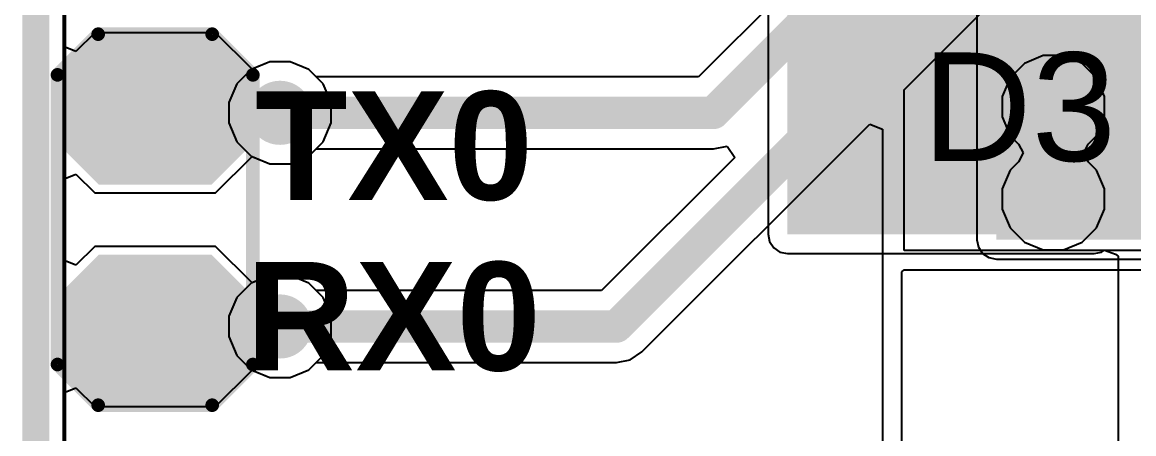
# Model space of a CAD drawing. Header units: inches. Extents: x 0 to 5376, y 0 to 5416.
# Drawn here: x -0.13 to 10.28, y 79.87 to 83.72 of the extents above; entities that cross this region are included whole.
import ezdxf

# ---------------------------------------------------------------- set-up
doc = ezdxf.new("R2010")
doc.units = ezdxf.units.IN
for name, color, linetype in [('Board Outline', 216, 'Continuous'), ('Bottom Layer', 5, 'Continuous'), ('Layer 1', 16, 'Continuous'), ('Layer 2', 76, 'Continuous'), ('Top Layer', 1, 'Continuous'), ('Top Overlay', 2, 'Continuous'), ('Top Paste', 8, 'Continuous'), ('Top Solder', 216, 'Continuous'), ('Via Holes', 16, 'Continuous')]:
    doc.layers.add(name, color=color, linetype=linetype)
doc.styles.add('Arial', font='', dxfattribs={"height": 0.2})
doc.styles.add('Arial_Bold', font='', dxfattribs={"height": 0.2})
doc.styles.get('Arial').set_extended_font_data('Arial')
doc.styles.get('Arial_Bold').set_extended_font_data('Arial', bold=True)

msp = doc.modelspace()

# ---------------------------------------------------------------- hatches: boundary and pattern name
at = {"layer": 'Bottom Layer'}
for points in [[(8.992, 81.686), (12.065, 81.686), (12.065, 85.801), (8.992, 85.801)], [(8.992, 83.464), (24.232, 83.464), (24.232, 85.801), (8.992, 85.801)]]:
    msp.add_hatch(color=5, dxfattribs=at).paths.add_polyline_path(points)
h = msp.add_hatch(color=5, dxfattribs=at)
edge = h.paths.add_edge_path()
edge.add_arc((2.286, 82.874), 0.3, 0, 360)
h = msp.add_hatch(color=5, dxfattribs=at)
edge = h.paths.add_edge_path()
edge.add_arc((9.525, 82.931), 0.3, 0, 360)
h = msp.add_hatch(color=5, dxfattribs=at)
edge = h.paths.add_edge_path()
edge.add_arc((9.525, 82.067), 0.3, 0, 360)
h = msp.add_hatch(color=5, dxfattribs=at)
edge = h.paths.add_edge_path()
edge.add_arc((2.286, 80.874), 0.3, 0, 360)
at = {"layer": 'Layer 1'}
h = msp.add_hatch(color=16, dxfattribs=at)
edge = h.paths.add_edge_path()
edge.add_arc((2.286, 82.874), 0.3, 0, 360)
h = msp.add_hatch(color=16, dxfattribs=at)
edge = h.paths.add_edge_path()
edge.add_arc((9.525, 82.931), 0.3, 0, 360)
h = msp.add_hatch(color=16, dxfattribs=at)
edge = h.paths.add_edge_path()
edge.add_arc((9.525, 82.067), 0.3, 0, 360)
h = msp.add_hatch(color=16, dxfattribs=at)
edge = h.paths.add_edge_path()
edge.add_arc((2.286, 80.874), 0.3, 0, 360)
at = {"layer": 'Layer 2'}
h = msp.add_hatch(color=76, dxfattribs=at)
edge = h.paths.add_edge_path()
edge.add_arc((2.286, 82.874), 0.3, 0, 360)
h = msp.add_hatch(color=76, dxfattribs=at)
edge = h.paths.add_edge_path()
edge.add_arc((9.525, 82.931), 0.3, 0, 360)
h = msp.add_hatch(color=76, dxfattribs=at)
edge = h.paths.add_edge_path()
edge.add_arc((9.525, 82.067), 0.3, 0, 360)
h = msp.add_hatch(color=76, dxfattribs=at)
edge = h.paths.add_edge_path()
edge.add_arc((2.286, 80.874), 0.3, 0, 360)
at = {"layer": 'Top Layer'}
for points in [[(7.036, 81.737), (9.906, 81.737), (9.906, 86.741), (7.036, 86.741)], [(0.356, 83.159), (0.356, 82.588), (0.641, 82.302), (1.594, 82.302), (1.88, 82.588), (1.88, 83.159), (1.594, 83.445), (0.641, 83.445)], [(0.356, 81.159), (0.356, 80.588), (0.641, 80.302), (1.594, 80.302), (1.88, 80.588), (1.88, 81.159), (1.594, 81.445), (0.641, 81.445)]]:
    msp.add_hatch(color=1, dxfattribs=at).paths.add_polyline_path(points)
h = msp.add_hatch(color=1, dxfattribs=at)
edge = h.paths.add_edge_path()
edge.add_arc((2.286, 82.874), 0.3, 0, 360)
h = msp.add_hatch(color=1, dxfattribs=at)
edge = h.paths.add_edge_path()
edge.add_arc((9.525, 82.931), 0.3, 0, 360)
h = msp.add_hatch(color=1, dxfattribs=at)
edge = h.paths.add_edge_path()
edge.add_arc((9.525, 82.067), 0.3, 0, 360)
h = msp.add_hatch(color=1, dxfattribs=at)
edge = h.paths.add_edge_path()
edge.add_arc((2.286, 80.874), 0.3, 0, 360)
at = {"layer": 'Top Paste'}
for points in [[(0.356, 83.159), (0.356, 82.588), (0.641, 82.302), (1.594, 82.302), (1.88, 82.588), (1.88, 83.159), (1.594, 83.445), (0.641, 83.445)], [(0.356, 81.159), (0.356, 80.588), (0.641, 80.302), (1.594, 80.302), (1.88, 80.588), (1.88, 81.159), (1.594, 81.445), (0.641, 81.445)]]:
    msp.add_hatch(color=8, dxfattribs=at).paths.add_polyline_path(points)
at = {"layer": 'Top Solder'}
for points in [[(0.254, 83.21), (0.254, 82.537), (0.591, 82.201), (1.645, 82.201), (1.981, 82.537), (1.981, 83.21), (1.645, 83.547), (0.591, 83.547)], [(0.254, 81.21), (0.254, 80.537), (0.591, 80.201), (1.645, 80.201), (1.981, 80.537), (1.981, 81.21), (1.645, 81.547), (0.591, 81.547)]]:
    msp.add_hatch(color=216, dxfattribs=at).paths.add_polyline_path(points)
at = {"layer": 'Via Holes'}
h = msp.add_hatch(color=7, dxfattribs=at)
edge = h.paths.add_edge_path()
edge.add_arc((9.525, 82.931), 0.15, 0, 360)
h = msp.add_hatch(color=7, dxfattribs=at)
edge = h.paths.add_edge_path()
edge.add_arc((2.286, 82.874), 0.15, 0, 360)
h = msp.add_hatch(color=7, dxfattribs=at)
edge = h.paths.add_edge_path()
edge.add_arc((9.525, 82.067), 0.15, 0, 360)
h = msp.add_hatch(color=7, dxfattribs=at)
edge = h.paths.add_edge_path()
edge.add_arc((2.286, 80.874), 0.15, 0, 360)

# ---------------------------------------------------------------- linework, layer by layer
at = {"layer": 'Board Outline'}
msp.add_lwpolyline([(0, 0, 0.254, 0.254, 0), (0, 125, 0.254, 0.254, 0)], format="xyseb", dxfattribs=at)
at = {"layer": 'Bottom Layer'}
for p, q in [((0.259, 79.074), (0.259, 124.741)), ((8.81, 85.801), (8.81, 83.464)), ((8.81, 83.464), (8.81, 81.686)), ((2.191, 83.351), (2.015, 83.279)), ((2.381, 83.351), (2.191, 83.351)), ((2.557, 83.279), (2.381, 83.351)), ((2.015, 83.279), (1.881, 83.144)), ((2.691, 83.144), (2.557, 83.279)), ((1.881, 83.144), (1.808, 82.969)), ((2.764, 82.969), (2.691, 83.144)), ((1.808, 82.969), (1.808, 82.779)), ((2.764, 82.779), (2.764, 82.969)), ((1.808, 82.779), (1.881, 82.603)), ((2.691, 82.603), (2.764, 82.779)), ((1.881, 82.603), (2.015, 82.469)), ((2.557, 82.469), (2.691, 82.603)), ((2.015, 82.469), (2.191, 82.396)), ((2.381, 82.396), (2.557, 82.469)), ((2.191, 82.396), (2.381, 82.396)), ((8.81, 81.686), (8.824, 81.617)), ((8.824, 81.617), (8.863, 81.558)), ((8.863, 81.558), (8.922, 81.519)), ((8.922, 81.519), (8.992, 81.505)), ((8.992, 81.505), (12.065, 81.505)), ((2.015, 81.279), (1.881, 81.144)), ((2.191, 81.351), (2.015, 81.279)), ((2.381, 81.351), (2.191, 81.351)), ((2.557, 81.279), (2.381, 81.351)), ((2.691, 81.144), (2.557, 81.279)), ((1.881, 81.144), (1.808, 80.969)), ((2.764, 80.969), (2.691, 81.144)), ((1.808, 80.969), (1.808, 80.779)), ((2.764, 80.779), (2.764, 80.969)), ((1.808, 80.779), (1.881, 80.603)), ((2.691, 80.603), (2.764, 80.779)), ((1.881, 80.603), (2.015, 80.469)), ((2.557, 80.469), (2.691, 80.603)), ((2.015, 80.469), (2.191, 80.396)), ((2.381, 80.396), (2.557, 80.469)), ((2.191, 80.396), (2.381, 80.396))]:
    msp.add_line(p, q, dxfattribs=at)
at = {"layer": 'Layer 1'}
for p, q in [((0.259, 55.751), (0.259, 124.741)), ((2.191, 83.351), (2.015, 83.279)), ((2.381, 83.351), (2.191, 83.351)), ((2.557, 83.279), (2.381, 83.351)), ((9.43, 83.409), (9.254, 83.336)), ((9.62, 83.409), (9.43, 83.409)), ((9.796, 83.336), (9.62, 83.409)), ((2.015, 83.279), (1.881, 83.144)), ((2.691, 83.144), (2.557, 83.279)), ((9.254, 83.336), (9.12, 83.202)), ((9.93, 83.202), (9.796, 83.336)), ((1.881, 83.144), (1.808, 82.969)), ((2.764, 82.969), (2.691, 83.144)), ((9.12, 83.202), (9.047, 83.026)), ((10.003, 83.026), (9.93, 83.202)), ((1.808, 82.969), (1.808, 82.779)), ((2.764, 82.779), (2.764, 82.969)), ((9.047, 83.026), (9.047, 82.836)), ((10.003, 82.836), (10.003, 83.026)), ((9.047, 82.836), (9.12, 82.66)), ((9.93, 82.66), (10.003, 82.836)), ((1.808, 82.779), (1.881, 82.603)), ((2.691, 82.603), (2.764, 82.779)), ((9.12, 82.66), (9.198, 82.582)), ((9.852, 82.582), (9.93, 82.66)), ((1.881, 82.603), (2.015, 82.469)), ((2.557, 82.469), (2.691, 82.603)), ((9.198, 82.582), (9.241, 82.499)), ((9.809, 82.499), (9.852, 82.582)), ((2.015, 82.469), (2.191, 82.396)), ((2.381, 82.396), (2.557, 82.469)), ((9.198, 82.416), (9.12, 82.338)), ((9.241, 82.499), (9.198, 82.416)), ((9.852, 82.416), (9.809, 82.499)), ((9.93, 82.338), (9.852, 82.416)), ((2.191, 82.396), (2.381, 82.396)), ((9.12, 82.338), (9.047, 82.162)), ((10.003, 82.162), (9.93, 82.338)), ((9.047, 82.162), (9.047, 81.972)), ((10.003, 81.972), (10.003, 82.162)), ((9.047, 81.972), (9.12, 81.797)), ((9.93, 81.797), (10.003, 81.972)), ((9.12, 81.797), (9.254, 81.662)), ((9.796, 81.662), (9.93, 81.797)), ((9.254, 81.662), (9.43, 81.59)), ((9.43, 81.59), (9.62, 81.59)), ((9.62, 81.59), (9.796, 81.662)), ((2.015, 81.279), (1.881, 81.144)), ((2.191, 81.351), (2.015, 81.279)), ((2.381, 81.351), (2.191, 81.351)), ((2.557, 81.279), (2.381, 81.351)), ((2.691, 81.144), (2.557, 81.279)), ((1.881, 81.144), (1.808, 80.969)), ((2.764, 80.969), (2.691, 81.144)), ((1.808, 80.969), (1.808, 80.779)), ((2.764, 80.779), (2.764, 80.969)), ((1.808, 80.779), (1.881, 80.603)), ((2.691, 80.603), (2.764, 80.779)), ((1.881, 80.603), (2.015, 80.469)), ((2.557, 80.469), (2.691, 80.603)), ((2.015, 80.469), (2.191, 80.396)), ((2.381, 80.396), (2.557, 80.469)), ((2.191, 80.396), (2.381, 80.396))]:
    msp.add_line(p, q, dxfattribs=at)
at = {"layer": 'Layer 2'}
for p, q in [((0.279, 48.463), (0.279, 124.741)), ((7.925, 84.931), (6.204, 83.21)), ((8.128, 83.09), (9.636, 84.598)), ((2.191, 83.351), (2.015, 83.279)), ((2.381, 83.351), (2.191, 83.351)), ((2.557, 83.279), (2.381, 83.351)), ((2.015, 83.279), (1.881, 83.144)), ((2.625, 83.21), (2.557, 83.279)), ((1.881, 83.144), (1.808, 82.969)), ((6.204, 83.21), (2.625, 83.21)), ((8.128, 81.585), (8.128, 83.09)), ((1.808, 82.969), (1.808, 82.779)), ((1.808, 82.779), (1.881, 82.603)), ((5.674, 80.636), (7.807, 82.769)), ((7.807, 82.769), (7.925, 82.721)), ((7.925, 82.721), (7.925, 55.982)), ((1.881, 82.603), (2.015, 82.469)), ((2.557, 82.469), (2.625, 82.537)), ((2.625, 82.537), (6.343, 82.537)), ((6.343, 82.537), (6.472, 82.563)), ((6.472, 82.563), (6.543, 82.457)), ((2.015, 82.469), (2.191, 82.396)), ((2.381, 82.396), (2.557, 82.469)), ((6.543, 82.457), (5.296, 81.21)), ((2.191, 82.396), (2.381, 82.396)), ((11.846, 81.585), (8.128, 81.585)), ((8.106, 81.386), (8.128, 81.404)), ((8.106, 76.07), (8.106, 81.386)), ((8.128, 81.404), (11.846, 81.404)), ((2.015, 81.279), (1.881, 81.144)), ((2.191, 81.351), (2.015, 81.279)), ((2.381, 81.351), (2.191, 81.351)), ((2.557, 81.279), (2.381, 81.351)), ((2.625, 81.21), (2.557, 81.279)), ((5.296, 81.21), (2.625, 81.21)), ((1.881, 81.144), (1.808, 80.969)), ((1.808, 80.969), (1.808, 80.779)), ((1.808, 80.779), (1.881, 80.603)), ((1.881, 80.603), (2.015, 80.469)), ((2.557, 80.469), (2.625, 80.537)), ((2.625, 80.537), (5.436, 80.537)), ((5.436, 80.537), (5.564, 80.563)), ((5.564, 80.563), (5.674, 80.636)), ((2.015, 80.469), (2.191, 80.396)), ((2.381, 80.396), (2.557, 80.469)), ((2.191, 80.396), (2.381, 80.396))]:
    msp.add_line(p, q, dxfattribs=at)
for points in [[(6.343, 82.874, 0.305, 0.305, 0), (8.738, 85.268, 0.305, 0.305, 0)], [(5.436, 80.874, 0.305, 0.305, 0), (9.398, 84.836, 0.305, 0.305, 0)], [(2.286, 82.874, 0.305, 0.305, 0), (6.343, 82.874, 0.305, 0.305, 0)], [(2.286, 80.874, 0.305, 0.305, 0), (5.436, 80.874, 0.305, 0.305, 0)]]:
    msp.add_lwpolyline(points, format="xyseb", dxfattribs=at)
for points in [[(2.21, 82.874, 0.152, 0.152, 1), (2.362, 82.874, 0.152, 0.152, 1)], [(6.267, 82.874, 0.152, 0.152, 1), (6.42, 82.874, 0.152, 0.152, 1)], [(6.267, 82.874, 0.152, 0.152, 1), (6.42, 82.874, 0.152, 0.152, 1)], [(2.21, 80.874, 0.152, 0.152, 1), (2.362, 80.874, 0.152, 0.152, 1)], [(5.359, 80.874, 0.152, 0.152, 1), (5.512, 80.874, 0.152, 0.152, 1)], [(5.359, 80.874, 0.152, 0.152, 1), (5.512, 80.874, 0.152, 0.152, 1)]]:
    msp.add_lwpolyline(points, format="xyseb", close=True, dxfattribs=at)
at = {"layer": 'Top Layer'}
for p, q in [((0.259, 83.495), (0.259, 124.741)), ((6.855, 86.741), (6.855, 81.737)), ((0.552, 83.623), (0.376, 83.447)), ((1.683, 83.623), (0.552, 83.623)), ((2.024, 83.282), (1.683, 83.623)), ((0.376, 83.447), (0.259, 83.495)), ((2.191, 83.351), (2.024, 83.282)), ((2.381, 83.351), (2.191, 83.351)), ((2.557, 83.279), (2.381, 83.351)), ((2.691, 83.144), (2.557, 83.279)), ((2.764, 82.969), (2.691, 83.144)), ((2.764, 82.779), (2.764, 82.969)), ((2.691, 82.603), (2.764, 82.779)), ((2.557, 82.469), (2.691, 82.603)), ((1.683, 82.124), (2.024, 82.465)), ((2.024, 82.465), (2.191, 82.396)), ((2.381, 82.396), (2.557, 82.469)), ((2.191, 82.396), (2.381, 82.396)), ((0.259, 82.252), (0.376, 82.3)), ((0.259, 81.495), (0.259, 82.252)), ((0.376, 82.3), (0.552, 82.124)), ((0.552, 82.124), (1.683, 82.124)), ((6.855, 81.737), (6.868, 81.668)), ((0.552, 81.623), (0.376, 81.447)), ((1.683, 81.623), (0.552, 81.623)), ((2.024, 81.282), (1.683, 81.623)), ((6.868, 81.668), (6.908, 81.609)), ((6.908, 81.609), (6.966, 81.57)), ((9.975, 81.57), (10.004, 81.589)), ((10.004, 81.589), (10.107, 81.552)), ((0.376, 81.447), (0.259, 81.495)), ((6.966, 81.57), (7.036, 81.556)), ((7.036, 81.556), (9.906, 81.556)), ((9.906, 81.556), (9.975, 81.57)), ((10.107, 81.552), (10.131, 81.533)), ((10.131, 81.533), (10.131, 77.038)), ((2.191, 81.351), (2.024, 81.282)), ((2.381, 81.351), (2.191, 81.351)), ((2.557, 81.279), (2.381, 81.351)), ((2.691, 81.144), (2.557, 81.279)), ((2.764, 80.969), (2.691, 81.144)), ((2.764, 80.779), (2.764, 80.969)), ((2.691, 80.603), (2.764, 80.779)), ((2.557, 80.469), (2.691, 80.603)), ((1.683, 80.124), (2.024, 80.465)), ((2.024, 80.465), (2.191, 80.396)), ((2.381, 80.396), (2.557, 80.469)), ((2.191, 80.396), (2.381, 80.396)), ((0.259, 80.252), (0.376, 80.3)), ((0.259, 63.876), (0.259, 80.252)), ((0.376, 80.3), (0.552, 80.124)), ((0.552, 80.124), (1.683, 80.124))]:
    msp.add_line(p, q, dxfattribs=at)
for points in [[(1.118, 82.874, 0.305, 0.305, 0), (2.286, 82.874, 0.305, 0.305, 0)], [(1.118, 80.874, 0.305, 0.305, 0), (2.286, 80.874, 0.305, 0.305, 0)]]:
    msp.add_lwpolyline(points, format="xyseb", dxfattribs=at)
for points in [[(1.041, 82.874, 0.152, 0.152, 1), (1.194, 82.874, 0.152, 0.152, 1)], [(2.21, 82.874, 0.152, 0.152, 1), (2.362, 82.874, 0.152, 0.152, 1)], [(1.041, 80.874, 0.152, 0.152, 1), (1.194, 80.874, 0.152, 0.152, 1)], [(2.21, 80.874, 0.152, 0.152, 1), (2.362, 80.874, 0.152, 0.152, 1)]]:
    msp.add_lwpolyline(points, format="xyseb", close=True, dxfattribs=at)
at = {"layer": 'Top Overlay'}
for points in [[(0.203, 83.229, 0.127, 0.127, 0), (0.584, 83.61, 0.127, 0.127, 0)], [(0.584, 83.61, 0.127, 0.127, 0), (1.651, 83.61, 0.127, 0.127, 0)], [(1.651, 83.61, 0.127, 0.127, 0), (2.032, 83.229, 0.127, 0.127, 0)], [(0.203, 80.518, 0.127, 0.127, 0), (0.203, 83.229, 0.127, 0.127, 0)], [(2.032, 80.518, 0.127, 0.127, 0), (2.032, 83.229, 0.127, 0.127, 0)], [(0.203, 80.518, 0.127, 0.127, 0), (0.584, 80.137, 0.127, 0.127, 0)], [(1.651, 80.137, 0.127, 0.127, 0), (2.032, 80.518, 0.127, 0.127, 0)], [(0.584, 80.137, 0.127, 0.127, 0), (1.651, 80.137, 0.127, 0.127, 0)]]:
    msp.add_lwpolyline(points, format="xyseb", dxfattribs=at)
for points in [[(0.552, 83.61, 0.0635, 0.0635, 1), (0.616, 83.61, 0.0635, 0.0635, 1)], [(0.552, 83.61, 0.0635, 0.0635, 1), (0.616, 83.61, 0.0635, 0.0635, 1)], [(1.619, 83.61, 0.0635, 0.0635, 1), (1.683, 83.61, 0.0635, 0.0635, 1)], [(1.619, 83.61, 0.0635, 0.0635, 1), (1.683, 83.61, 0.0635, 0.0635, 1)], [(0.171, 83.229, 0.0635, 0.0635, 1), (0.235, 83.229, 0.0635, 0.0635, 1)], [(0.171, 83.229, 0.0635, 0.0635, 1), (0.235, 83.229, 0.0635, 0.0635, 1)], [(2, 83.229, 0.0635, 0.0635, 1), (2.064, 83.229, 0.0635, 0.0635, 1)], [(2, 83.229, 0.0635, 0.0635, 1), (2.064, 83.229, 0.0635, 0.0635, 1)], [(0.171, 80.518, 0.0635, 0.0635, 1), (0.235, 80.518, 0.0635, 0.0635, 1)], [(0.171, 80.518, 0.0635, 0.0635, 1), (0.235, 80.518, 0.0635, 0.0635, 1)], [(2, 80.518, 0.0635, 0.0635, 1), (2.064, 80.518, 0.0635, 0.0635, 1)], [(2, 80.518, 0.0635, 0.0635, 1), (2.064, 80.518, 0.0635, 0.0635, 1)], [(0.552, 80.137, 0.0635, 0.0635, 1), (0.616, 80.137, 0.0635, 0.0635, 1)], [(0.552, 80.137, 0.0635, 0.0635, 1), (0.616, 80.137, 0.0635, 0.0635, 1)], [(1.619, 80.137, 0.0635, 0.0635, 1), (1.683, 80.137, 0.0635, 0.0635, 1)], [(1.619, 80.137, 0.0635, 0.0635, 1), (1.683, 80.137, 0.0635, 0.0635, 1)]]:
    msp.add_lwpolyline(points, format="xyseb", close=True, dxfattribs=at)

# ---------------------------------------------------------------- texts
for s, style, p in [('D3', 'Arial', (8.298, 82.423)), ('TX0', 'Arial_Bold', (2.051, 82.059)), ('RX0', 'Arial_Bold', (1.967, 80.462))]:
    msp.add_text(s, height=1.016, dxfattribs=dict(at, style=style)).set_placement(p)

doc.saveas('drawing.dxf')
